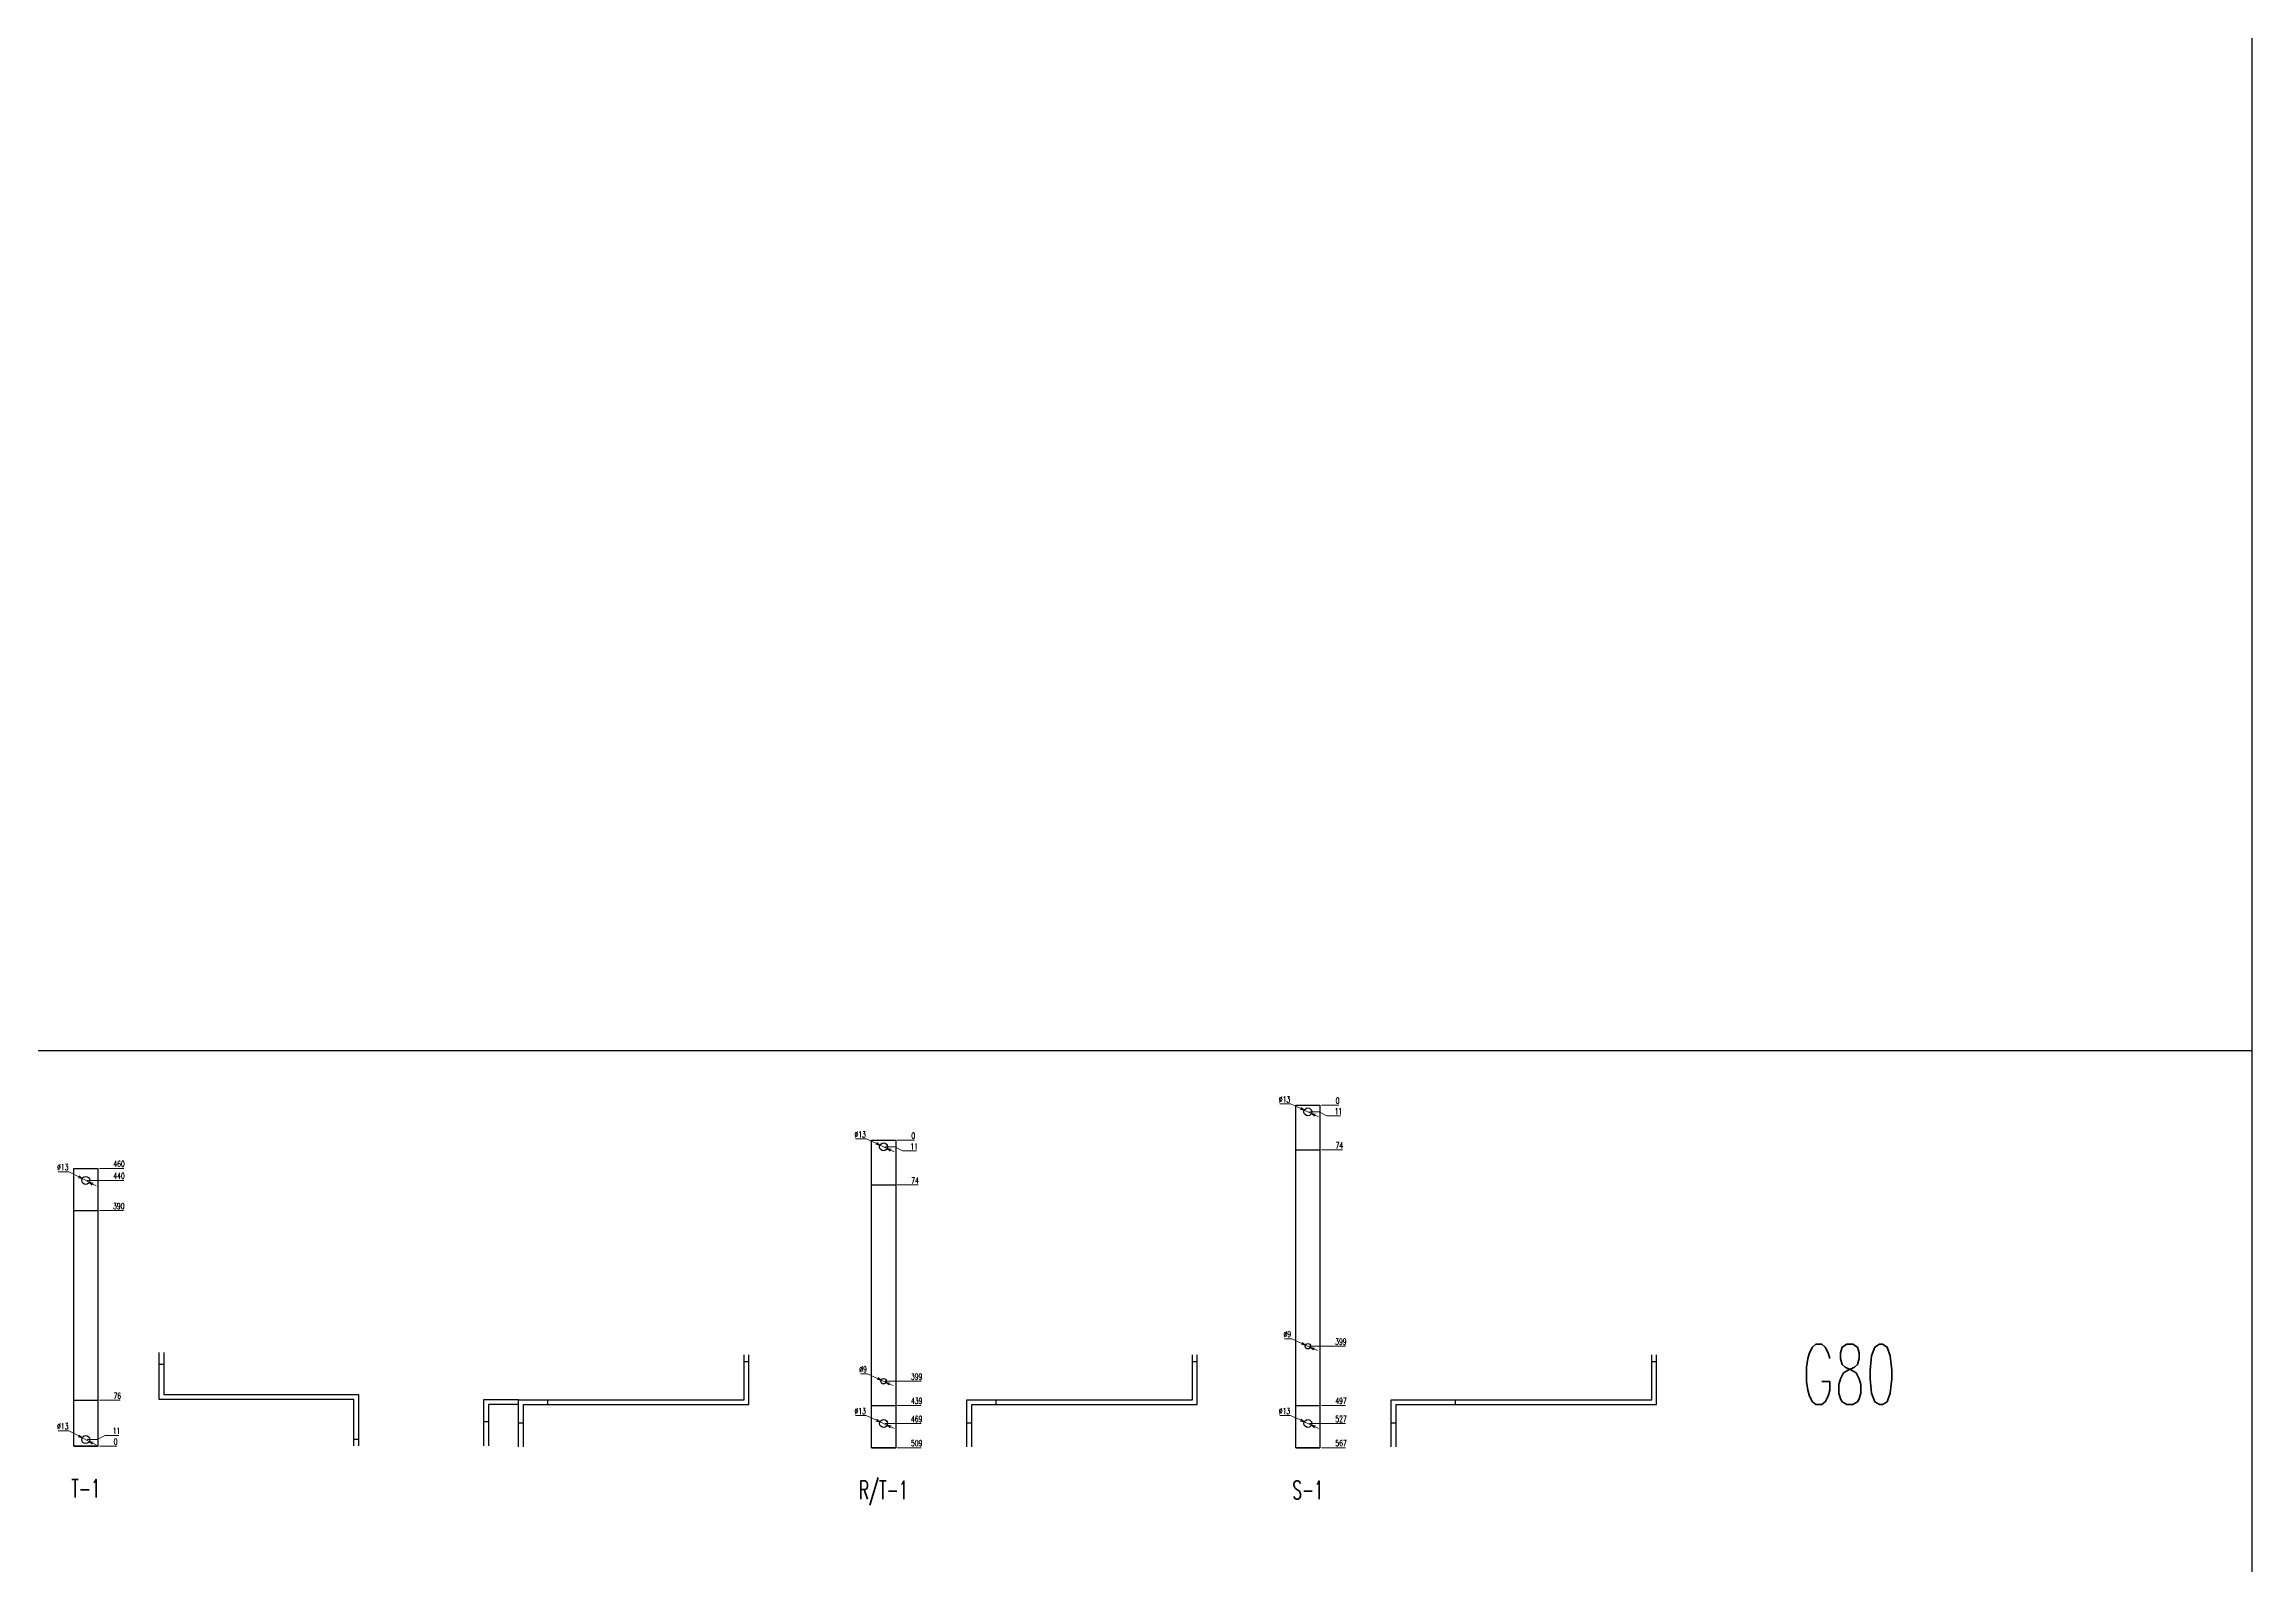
# Model space of a CAD drawing. Header units: millimetres. Extents: x 173893 to 258446, y -176540 to -123824.
# Drawn here: x 198085 to 201738, y -128862 to -126343 of the extents above; entities that cross this region are included whole.
import ezdxf
from ezdxf.enums import TextEntityAlignment as Align

# ---------------------------------------------------------------- set-up
doc = ezdxf.new("R2010")
doc.units = ezdxf.units.MM
doc.header["$LTSCALE"] = 3
doc.layers.add('@.DM. NÉT CHÍNH', color=7, linetype='Continuous')
doc.layers.add('@.VISIBLE', color=7, linetype='Continuous')
doc.styles.add('Ann_w01', font='romans.shx', dxfattribs={"width": 0.6, "bigfont": 'chineset.shx'})
doc.dimstyles.new('Dim 01_SC05', dxfattribs={"dimscale": 5, "dimtxt": 2, "dimasz": 1.3, "dimexe": 0.5, "dimexo": 0.5, "dimgap": 0.5, "dimtad": 1, "dimtoh": 1, "dimdec": 1, "dimzin": 12, "dimdsep": 46, "dimtxsty": 'Ann_w01', "dimblk": 'OPEN30', "dimcen": 1.5, "dimclrd": 6, "dimclre": 6, "dimclrt": 3, "dimadec": 1, "dimazin": 3, "dimtm": 1e-09, "dimtfac": 1, "dimtdec": 1, "dimtmove": 0, "dimatfit": 3, "dimldrblk": 'OPEN30', "dimfxl": 1, "dimtolj": 1, "dimlwd": 20, "dimlwe": 20, "dimarcsym": 0})

# ---------------------------------------------------------------- blocks, each defined once
blk = doc.blocks.new('*D2146')
at = {"layer": '@.VISIBLE', "color": 6, "lineweight": 20, "transparency": 16777216}
blk.add_line((198176.6, -128664.4), (198205.4, -128664.4), dxfattribs=at)
at = {"layer": 'Defpoints', "color": 0, "transparency": 16777216}
for p in [(198154.1, -128664.4), (198174.1, -128664.4), (198198.9, -128664.4)]:
    blk.add_point(p, dxfattribs=at)
at = {"layer": '@.VISIBLE', "color": 3, "transparency": 16777216, "insert": (198203.4, -128656.9), "char_height": 10, "attachment_point": 5, "style": 'Ann_w01'}
blk.add_mtext('\\A1;0', dxfattribs=at)
blk = doc.blocks.new('_Open30')
at = {"color": 0, "linetype": 'ByBlock', "lineweight": -2}
for p, q in [((-1, 0.27), (0, 0)), ((0, 0), (-1, -0.27)), ((0, 0), (-1, 0))]:
    blk.add_line(p, q, dxfattribs=at)
blk = doc.blocks.new('*D2147')
at = {"layer": '@.VISIBLE', "color": 6, "lineweight": 20, "transparency": 16777216}
for p, q in [((198156.6, -128653.4), (198172.9, -128653.4)), ((198172.9, -128653.4), (198185.9, -128646.4)), ((198185.9, -128646.4), (198208.5, -128646.4))]:
    blk.add_line(p, q, dxfattribs=at)
at = {"layer": 'Defpoints', "color": 0, "transparency": 16777216}
for p in [(198154.1, -128653.4), (198154.1, -128664.4), (198198.9, -128646.4)]:
    blk.add_point(p, dxfattribs=at)
at = {"layer": '@.VISIBLE', "color": 3, "transparency": 16777216, "insert": (198204.9, -128638.9), "char_height": 10, "attachment_point": 5, "style": 'Ann_w01'}
blk.add_mtext('\\A1;11', dxfattribs=at)
blk = doc.blocks.new('*D2148')
at = {"layer": '@.VISIBLE', "color": 6, "lineweight": 20, "transparency": 16777216}
blk.add_line((198176.6, -128588.4), (198211.1, -128588.4), dxfattribs=at)
at = {"layer": 'Defpoints', "color": 0, "transparency": 16777216}
for p in [(198174.1, -128588.4), (198198.9, -128588.4), (198154.1, -128664.4)]:
    blk.add_point(p, dxfattribs=at)
at = {"layer": '@.VISIBLE', "color": 3, "transparency": 16777216, "insert": (198206.2, -128580.9), "char_height": 10, "attachment_point": 5, "style": 'Ann_w01'}
blk.add_mtext('\\A1;76', dxfattribs=at)
blk = doc.blocks.new('*D2149')
at = {"layer": '@.VISIBLE', "color": 6, "lineweight": 20, "transparency": 16777216}
blk.add_line((198176.6, -128274.4), (198216.4, -128274.4), dxfattribs=at)
at = {"layer": 'Defpoints', "color": 0, "transparency": 16777216}
for p in [(198174.1, -128274.4), (198198.4, -128274.4), (198154.1, -128664.4)]:
    blk.add_point(p, dxfattribs=at)
at = {"layer": '@.VISIBLE', "color": 3, "transparency": 16777216, "insert": (198208.6, -128266.9), "char_height": 10, "attachment_point": 5, "style": 'Ann_w01'}
blk.add_mtext('\\A1;390', dxfattribs=at)
blk = doc.blocks.new('*D2150')
at = {"layer": '@.VISIBLE', "color": 6, "lineweight": 20, "transparency": 16777216}
blk.add_line((198156.6, -128224.4), (198216.8, -128224.4), dxfattribs=at)
at = {"layer": 'Defpoints', "color": 0, "transparency": 16777216}
for p in [(198154.1, -128224.4), (198198.9, -128224.4), (198154.1, -128664.4)]:
    blk.add_point(p, dxfattribs=at)
at = {"layer": '@.VISIBLE', "color": 3, "transparency": 16777216, "insert": (198209.1, -128216.9), "char_height": 10, "attachment_point": 5, "style": 'Ann_w01'}
blk.add_mtext('\\A1;440', dxfattribs=at)
blk = doc.blocks.new('*D2151')
at = {"layer": '@.VISIBLE', "color": 6, "lineweight": 20, "transparency": 16777216}
blk.add_line((198176.6, -128204.4), (198216.8, -128204.4), dxfattribs=at)
at = {"layer": 'Defpoints', "color": 0, "transparency": 16777216}
for p in [(198174.1, -128204.4), (198198.9, -128204.4), (198154.1, -128664.4)]:
    blk.add_point(p, dxfattribs=at)
at = {"layer": '@.VISIBLE', "color": 3, "transparency": 16777216, "insert": (198209.1, -128196.9), "char_height": 10, "attachment_point": 5, "style": 'Ann_w01'}
blk.add_mtext('\\A1;460', dxfattribs=at)
blk = doc.blocks.new('*D2152')
at = {"layer": '@.VISIBLE', "color": 6, "lineweight": 20, "transparency": 16777216}
for p, q in [((198108.4, -128209.9), (198126.1, -128209.9)), ((198126.1, -128209.9), (198142.5, -128218.4)), ((198159.8, -128227.4), (198148.3, -128221.4)), ((198165.6, -128230.4), (198171.4, -128233.3))]:
    blk.add_line(p, q, dxfattribs=at)
at = {"layer": 'Defpoints', "color": 0, "transparency": 16777216}
for p in [(198148.3, -128221.4), (198159.8, -128227.4)]:
    blk.add_point(p, dxfattribs=at)
at = {"layer": '@.VISIBLE', "color": 6, "lineweight": 20, "transparency": 16777216, "xscale": 6.5, "yscale": 6.5, "zscale": 6.5}
for p, rotation in [((198148.3, -128221.4), 332.6408974044321), ((198159.8, -128227.4), 152.6408974044321)]:
    blk.add_blockref('_Open30', p, dxfattribs=dict(at, rotation=rotation))
at = {"layer": '@.VISIBLE', "color": 3, "transparency": 16777216, "insert": (198116, -128202.4), "char_height": 10, "attachment_point": 5, "style": 'Ann_w01'}
blk.add_mtext('\\A1;∅13', dxfattribs=at)
blk = doc.blocks.new('*D2153')
at = {"layer": '@.VISIBLE', "color": 6, "lineweight": 20, "transparency": 16777216}
for p, q in [((198108.4, -128638.9), (198126.1, -128638.9)), ((198126.1, -128638.9), (198142.5, -128647.4)), ((198159.8, -128656.4), (198148.3, -128650.4)), ((198165.6, -128659.4), (198171.4, -128662.3))]:
    blk.add_line(p, q, dxfattribs=at)
at = {"layer": 'Defpoints', "color": 0, "transparency": 16777216}
for p in [(198148.3, -128650.4), (198159.8, -128656.4)]:
    blk.add_point(p, dxfattribs=at)
at = {"layer": '@.VISIBLE', "color": 6, "lineweight": 20, "transparency": 16777216, "xscale": 6.5, "yscale": 6.5, "zscale": 6.5}
for p, rotation in [((198148.3, -128650.4), 332.640897404823), ((198159.8, -128656.4), 152.6408974048229)]:
    blk.add_blockref('_Open30', p, dxfattribs=dict(at, rotation=rotation))
at = {"layer": '@.VISIBLE', "color": 3, "transparency": 16777216, "insert": (198116, -128631.4), "char_height": 10, "attachment_point": 5, "style": 'Ann_w01'}
blk.add_mtext('\\A1;∅13', dxfattribs=at)
blk = doc.blocks.new('*D2995')
at = {"layer": '@.DM. NÉT CHÍNH', "color": 6, "linetype": 'Continuous', "lineweight": 20, "transparency": 16777216}
blk.add_line((199496.5, -128666.8), (199536.2, -128666.8), dxfattribs=at)
at = {"layer": 'Defpoints', "color": 0, "linetype": 'Continuous', "transparency": 16777216}
for p in [(199474, -128157.8), (199494, -128666.8), (199518.5, -128666.8)]:
    blk.add_point(p, dxfattribs=at)
at = {"layer": '@.DM. NÉT CHÍNH', "color": 3, "linetype": 'Continuous', "transparency": 16777216, "insert": (199528.6, -128659.3), "char_height": 10, "attachment_point": 5, "style": 'Ann_w01'}
blk.add_mtext('\\A1;509', dxfattribs=at)
blk = doc.blocks.new('*D2996')
at = {"layer": '@.DM. NÉT CHÍNH', "color": 6, "linetype": 'Continuous', "lineweight": 20, "transparency": 16777216}
blk.add_line((199476.5, -128626.8), (199536.2, -128626.8), dxfattribs=at)
at = {"layer": 'Defpoints', "color": 0, "linetype": 'Continuous', "transparency": 16777216}
for p in [(199474, -128157.8), (199474, -128626.8), (199518.5, -128626.8)]:
    blk.add_point(p, dxfattribs=at)
at = {"layer": '@.DM. NÉT CHÍNH', "color": 3, "linetype": 'Continuous', "transparency": 16777216, "insert": (199528.6, -128619.3), "char_height": 10, "attachment_point": 5, "style": 'Ann_w01'}
blk.add_mtext('\\A1;469', dxfattribs=at)
blk = doc.blocks.new('*D2997')
at = {"layer": '@.DM. NÉT CHÍNH', "color": 6, "linetype": 'Continuous', "lineweight": 20, "transparency": 16777216}
blk.add_line((199496.5, -128596.8), (199536.2, -128596.8), dxfattribs=at)
at = {"layer": 'Defpoints', "color": 0, "linetype": 'Continuous', "transparency": 16777216}
for p in [(199474, -128157.8), (199494, -128596.8), (199518.5, -128596.8)]:
    blk.add_point(p, dxfattribs=at)
at = {"layer": '@.DM. NÉT CHÍNH', "color": 3, "linetype": 'Continuous', "transparency": 16777216, "insert": (199528.6, -128589.3), "char_height": 10, "attachment_point": 5, "style": 'Ann_w01'}
blk.add_mtext('\\A1;439', dxfattribs=at)
blk = doc.blocks.new('*D2998')
at = {"layer": '@.DM. NÉT CHÍNH', "color": 6, "linetype": 'Continuous', "lineweight": 20, "transparency": 16777216}
blk.add_line((199476.5, -128556.8), (199536.2, -128556.8), dxfattribs=at)
at = {"layer": 'Defpoints', "color": 0, "linetype": 'Continuous', "transparency": 16777216}
for p in [(199474, -128157.8), (199474, -128556.8), (199518.5, -128556.8)]:
    blk.add_point(p, dxfattribs=at)
at = {"layer": '@.DM. NÉT CHÍNH', "color": 3, "linetype": 'Continuous', "transparency": 16777216, "insert": (199528.6, -128549.3), "char_height": 10, "attachment_point": 5, "style": 'Ann_w01'}
blk.add_mtext('\\A1;399', dxfattribs=at)
blk = doc.blocks.new('*D2999')
at = {"layer": '@.DM. NÉT CHÍNH', "color": 6, "linetype": 'Continuous', "lineweight": 20, "transparency": 16777216}
blk.add_line((199496.5, -128231.8), (199531, -128231.8), dxfattribs=at)
at = {"layer": 'Defpoints', "color": 0, "linetype": 'Continuous', "transparency": 16777216}
for p in [(199474, -128157.8), (199494, -128231.8), (199518.5, -128231.8)]:
    blk.add_point(p, dxfattribs=at)
at = {"layer": '@.DM. NÉT CHÍNH', "color": 3, "linetype": 'Continuous', "transparency": 16777216, "insert": (199526, -128224.3), "char_height": 10, "attachment_point": 5, "style": 'Ann_w01'}
blk.add_mtext('\\A1;74', dxfattribs=at)
blk = doc.blocks.new('*D3000')
at = {"layer": '@.DM. NÉT CHÍNH', "color": 6, "linetype": 'Continuous', "lineweight": 20, "transparency": 16777216}
for p, q in [((199476.5, -128168.8), (199492.5, -128168.8)), ((199492.5, -128168.8), (199505.5, -128175.5)), ((199505.5, -128175.5), (199528.2, -128175.5))]:
    blk.add_line(p, q, dxfattribs=at)
at = {"layer": 'Defpoints', "color": 0, "linetype": 'Continuous', "transparency": 16777216}
for p in [(199474, -128157.8), (199474, -128168.8), (199518.5, -128175.5)]:
    blk.add_point(p, dxfattribs=at)
at = {"layer": '@.DM. NÉT CHÍNH', "color": 3, "linetype": 'Continuous', "transparency": 16777216, "insert": (199524.6, -128168), "char_height": 10, "attachment_point": 5, "style": 'Ann_w01'}
blk.add_mtext('\\A1;11', dxfattribs=at)
blk = doc.blocks.new('*D3001')
at = {"layer": '@.DM. NÉT CHÍNH', "color": 6, "linetype": 'Continuous', "lineweight": 20, "transparency": 16777216}
blk.add_line((199496.5, -128157.8), (199525, -128157.8), dxfattribs=at)
at = {"layer": 'Defpoints', "color": 0, "linetype": 'Continuous', "transparency": 16777216}
for p in [(199474, -128157.8), (199494, -128157.8), (199518.5, -128157.8)]:
    blk.add_point(p, dxfattribs=at)
at = {"layer": '@.DM. NÉT CHÍNH', "color": 3, "linetype": 'Continuous', "transparency": 16777216, "insert": (199523, -128150.3), "char_height": 10, "attachment_point": 5, "style": 'Ann_w01'}
blk.add_mtext('\\A1;0', dxfattribs=at)
blk = doc.blocks.new('*D3002')
at = {"layer": '@.DM. NÉT CHÍNH', "color": 6, "linetype": 'Continuous', "lineweight": 20, "transparency": 16777216}
for p, q in [((199427.7, -128155.7), (199445.3, -128155.7)), ((199445.3, -128155.7), (199462.1, -128163.4)), ((199479.9, -128171.5), (199468, -128166.1)), ((199485.8, -128174.2), (199491.7, -128176.9))]:
    blk.add_line(p, q, dxfattribs=at)
at = {"layer": 'Defpoints', "color": 0, "linetype": 'Continuous', "transparency": 16777216}
for p in [(199468, -128166.1), (199479.9, -128171.5)]:
    blk.add_point(p, dxfattribs=at)
at = {"layer": '@.DM. NÉT CHÍNH', "color": 6, "linetype": 'Continuous', "lineweight": 20, "transparency": 16777216, "xscale": 6.5, "yscale": 6.5, "zscale": 6.5}
for p, rotation in [((199468, -128166.1), 335.3892668180252), ((199479.9, -128171.5), 155.3892668180253)]:
    blk.add_blockref('_Open30', p, dxfattribs=dict(at, rotation=rotation))
at = {"layer": '@.DM. NÉT CHÍNH', "color": 3, "linetype": 'Continuous', "transparency": 16777216, "insert": (199435.2, -128148.2), "char_height": 10, "attachment_point": 5, "style": 'Ann_w01'}
blk.add_mtext('\\A1;∅13', dxfattribs=at)
blk = doc.blocks.new('*D3003')
at = {"layer": '@.DM. NÉT CHÍNH', "color": 6, "linetype": 'Continuous', "lineweight": 20, "transparency": 16777216}
for p, q in [((199435.5, -128544.5), (199447.1, -128544.5)), ((199447.1, -128544.5), (199464, -128552.2)), ((199478, -128558.7), (199469.9, -128554.9)), ((199484, -128561.4), (199489.9, -128564.1))]:
    blk.add_line(p, q, dxfattribs=at)
at = {"layer": 'Defpoints', "color": 0, "linetype": 'Continuous', "transparency": 16777216}
for p in [(199469.9, -128554.9), (199478, -128558.7)]:
    blk.add_point(p, dxfattribs=at)
at = {"layer": '@.DM. NÉT CHÍNH', "color": 6, "linetype": 'Continuous', "lineweight": 20, "transparency": 16777216, "xscale": 6.5, "yscale": 6.5, "zscale": 6.5}
for p, rotation in [((199469.9, -128554.9), 335.3892668179916), ((199478, -128558.7), 155.3892668179916)]:
    blk.add_blockref('_Open30', p, dxfattribs=dict(at, rotation=rotation))
at = {"layer": '@.DM. NÉT CHÍNH', "color": 3, "linetype": 'Continuous', "transparency": 16777216, "insert": (199440.1, -128537), "char_height": 10, "attachment_point": 5, "style": 'Ann_w01'}
blk.add_mtext('\\A1;∅9', dxfattribs=at)
blk = doc.blocks.new('*D3004')
at = {"layer": '@.DM. NÉT CHÍNH', "color": 6, "linetype": 'Continuous', "lineweight": 20, "transparency": 16777216}
for p, q in [((199427.7, -128613.7), (199445.3, -128613.7)), ((199445.3, -128613.7), (199462.1, -128621.4)), ((199479.9, -128629.5), (199468, -128624.1)), ((199485.8, -128632.2), (199491.7, -128634.9))]:
    blk.add_line(p, q, dxfattribs=at)
at = {"layer": 'Defpoints', "color": 0, "linetype": 'Continuous', "transparency": 16777216}
for p in [(199468, -128624.1), (199479.9, -128629.5)]:
    blk.add_point(p, dxfattribs=at)
at = {"layer": '@.DM. NÉT CHÍNH', "color": 6, "linetype": 'Continuous', "lineweight": 20, "transparency": 16777216, "xscale": 6.5, "yscale": 6.5, "zscale": 6.5}
for p, rotation in [((199468, -128624.1), 335.3892668177969), ((199479.9, -128629.5), 155.3892668177969)]:
    blk.add_blockref('_Open30', p, dxfattribs=dict(at, rotation=rotation))
at = {"layer": '@.DM. NÉT CHÍNH', "color": 3, "linetype": 'Continuous', "transparency": 16777216, "insert": (199435.2, -128606.2), "char_height": 10, "attachment_point": 5, "style": 'Ann_w01'}
blk.add_mtext('\\A1;∅13', dxfattribs=at)
blk = doc.blocks.new('*D3005')
at = {"layer": '@.VISIBLE', "color": 6, "lineweight": 20, "transparency": 16777216}
blk.add_line((200198.4, -128666.8), (200238.4, -128666.8), dxfattribs=at)
at = {"layer": 'Defpoints', "color": 0, "transparency": 16777216}
for p in [(200175.9, -128099.8), (200195.9, -128666.8), (200220.5, -128666.8)]:
    blk.add_point(p, dxfattribs=at)
at = {"layer": '@.VISIBLE', "color": 3, "transparency": 16777216, "insert": (200230.7, -128659.3), "char_height": 10, "attachment_point": 5, "style": 'Ann_w01'}
blk.add_mtext('\\A1;567', dxfattribs=at)
blk = doc.blocks.new('*D3006')
at = {"layer": '@.VISIBLE', "color": 6, "lineweight": 20, "transparency": 16777216}
blk.add_line((200178.4, -128626.8), (200238.4, -128626.8), dxfattribs=at)
at = {"layer": 'Defpoints', "color": 0, "transparency": 16777216}
for p in [(200175.9, -128099.8), (200175.9, -128626.8), (200220.5, -128626.8)]:
    blk.add_point(p, dxfattribs=at)
at = {"layer": '@.VISIBLE', "color": 3, "transparency": 16777216, "insert": (200230.7, -128619.3), "char_height": 10, "attachment_point": 5, "style": 'Ann_w01'}
blk.add_mtext('\\A1;527', dxfattribs=at)
blk = doc.blocks.new('*D3007')
at = {"layer": '@.VISIBLE', "color": 6, "lineweight": 20, "transparency": 16777216}
blk.add_line((200198.4, -128596.8), (200238.4, -128596.8), dxfattribs=at)
at = {"layer": 'Defpoints', "color": 0, "transparency": 16777216}
for p in [(200175.9, -128099.8), (200195.9, -128596.8), (200220.5, -128596.8)]:
    blk.add_point(p, dxfattribs=at)
at = {"layer": '@.VISIBLE', "color": 3, "transparency": 16777216, "insert": (200230.7, -128589.3), "char_height": 10, "attachment_point": 5, "style": 'Ann_w01'}
blk.add_mtext('\\A1;497', dxfattribs=at)
blk = doc.blocks.new('*D3008')
at = {"layer": '@.VISIBLE', "color": 6, "lineweight": 20, "transparency": 16777216}
blk.add_line((200178.4, -128498.8), (200238.1, -128498.8), dxfattribs=at)
at = {"layer": 'Defpoints', "color": 0, "transparency": 16777216}
for p in [(200175.9, -128099.8), (200175.9, -128498.8), (200220.5, -128498.8)]:
    blk.add_point(p, dxfattribs=at)
at = {"layer": '@.VISIBLE', "color": 3, "transparency": 16777216, "insert": (200230.5, -128491.3), "char_height": 10, "attachment_point": 5, "style": 'Ann_w01'}
blk.add_mtext('\\A1;399', dxfattribs=at)
blk = doc.blocks.new('*D3009')
at = {"layer": '@.VISIBLE', "color": 6, "lineweight": 20, "transparency": 16777216}
blk.add_line((200198.4, -128173.8), (200233, -128173.8), dxfattribs=at)
at = {"layer": 'Defpoints', "color": 0, "transparency": 16777216}
for p in [(200175.9, -128099.8), (200195.9, -128173.8), (200220.5, -128173.8)]:
    blk.add_point(p, dxfattribs=at)
at = {"layer": '@.VISIBLE', "color": 3, "transparency": 16777216, "insert": (200228, -128166.3), "char_height": 10, "attachment_point": 5, "style": 'Ann_w01'}
blk.add_mtext('\\A1;74', dxfattribs=at)
blk = doc.blocks.new('*D3010')
at = {"layer": '@.VISIBLE', "color": 6, "lineweight": 20, "transparency": 16777216}
for p, q in [((200178.4, -128110.8), (200194.5, -128110.8)), ((200194.5, -128110.8), (200207.5, -128117.5)), ((200207.5, -128117.5), (200230.1, -128117.5))]:
    blk.add_line(p, q, dxfattribs=at)
at = {"layer": 'Defpoints', "color": 0, "transparency": 16777216}
for p in [(200175.9, -128099.8), (200175.9, -128110.8), (200220.5, -128117.5)]:
    blk.add_point(p, dxfattribs=at)
at = {"layer": '@.VISIBLE', "color": 3, "transparency": 16777216, "insert": (200226.5, -128110), "char_height": 10, "attachment_point": 5, "style": 'Ann_w01'}
blk.add_mtext('\\A1;11', dxfattribs=at)
blk = doc.blocks.new('*D3011')
at = {"layer": '@.VISIBLE', "color": 6, "lineweight": 20, "transparency": 16777216}
blk.add_line((200198.4, -128099.8), (200227, -128099.8), dxfattribs=at)
at = {"layer": 'Defpoints', "color": 0, "transparency": 16777216}
for p in [(200175.9, -128099.8), (200195.9, -128099.8), (200220.5, -128099.8)]:
    blk.add_point(p, dxfattribs=at)
at = {"layer": '@.VISIBLE', "color": 3, "transparency": 16777216, "insert": (200225, -128092.3), "char_height": 10, "attachment_point": 5, "style": 'Ann_w01'}
blk.add_mtext('\\A1;0', dxfattribs=at)
blk = doc.blocks.new('*D3012')
at = {"layer": '@.VISIBLE', "color": 6, "lineweight": 20, "transparency": 16777216}
for p, q in [((200129.6, -128097.7), (200147.3, -128097.7)), ((200147.3, -128097.7), (200164.1, -128105.4)), ((200181.8, -128113.5), (200170, -128108.1)), ((200187.7, -128116.2), (200193.6, -128118.9))]:
    blk.add_line(p, q, dxfattribs=at)
at = {"layer": 'Defpoints', "color": 0, "transparency": 16777216}
for p in [(200170, -128108.1), (200181.8, -128113.5)]:
    blk.add_point(p, dxfattribs=at)
at = {"layer": '@.VISIBLE', "color": 6, "lineweight": 20, "transparency": 16777216, "xscale": 6.5, "yscale": 6.5, "zscale": 6.5}
for p, rotation in [((200170, -128108.1), 335.389266817967), ((200181.8, -128113.5), 155.389266817967)]:
    blk.add_blockref('_Open30', p, dxfattribs=dict(at, rotation=rotation))
at = {"layer": '@.VISIBLE', "color": 3, "transparency": 16777216, "insert": (200137.2, -128090.2), "char_height": 10, "attachment_point": 5, "style": 'Ann_w01'}
blk.add_mtext('\\A1;∅13', dxfattribs=at)
blk = doc.blocks.new('*D3013')
at = {"layer": '@.VISIBLE', "color": 6, "lineweight": 20, "transparency": 16777216}
for p, q in [((200137.4, -128486.5), (200149.1, -128486.5)), ((200149.1, -128486.5), (200165.9, -128494.2)), ((200180, -128500.7), (200171.8, -128496.9)), ((200185.9, -128503.4), (200191.8, -128506.1))]:
    blk.add_line(p, q, dxfattribs=at)
at = {"layer": 'Defpoints', "color": 0, "transparency": 16777216}
for p in [(200171.8, -128496.9), (200180, -128500.7)]:
    blk.add_point(p, dxfattribs=at)
at = {"layer": '@.VISIBLE', "color": 6, "lineweight": 20, "transparency": 16777216, "xscale": 6.5, "yscale": 6.5, "zscale": 6.5}
for p, rotation in [((200171.8, -128496.9), 335.3892668175069), ((200180, -128500.7), 155.3892668175069)]:
    blk.add_blockref('_Open30', p, dxfattribs=dict(at, rotation=rotation))
at = {"layer": '@.VISIBLE', "color": 3, "transparency": 16777216, "insert": (200142, -128479), "char_height": 10, "attachment_point": 5, "style": 'Ann_w01'}
blk.add_mtext('\\A1;∅9', dxfattribs=at)
blk = doc.blocks.new('*D3014')
at = {"layer": '@.VISIBLE', "color": 6, "lineweight": 20, "transparency": 16777216}
for p, q in [((200129.6, -128613.7), (200147.3, -128613.7)), ((200147.3, -128613.7), (200164.1, -128621.4)), ((200181.8, -128629.5), (200170, -128624.1)), ((200187.7, -128632.2), (200193.6, -128634.9))]:
    blk.add_line(p, q, dxfattribs=at)
at = {"layer": 'Defpoints', "color": 0, "transparency": 16777216}
for p in [(200170, -128624.1), (200181.8, -128629.5)]:
    blk.add_point(p, dxfattribs=at)
at = {"layer": '@.VISIBLE', "color": 6, "lineweight": 20, "transparency": 16777216, "xscale": 6.5, "yscale": 6.5, "zscale": 6.5}
for p, rotation in [((200170, -128624.1), 335.3892668180933), ((200181.8, -128629.5), 155.3892668180934)]:
    blk.add_blockref('_Open30', p, dxfattribs=dict(at, rotation=rotation))
at = {"layer": '@.VISIBLE', "color": 3, "transparency": 16777216, "insert": (200137.2, -128606.2), "char_height": 10, "attachment_point": 5, "style": 'Ann_w01'}
blk.add_mtext('\\A1;∅13', dxfattribs=at)

msp = doc.modelspace()

# ---------------------------------------------------------------- linework, layer by layer
at = {"layer": '@.DM. NÉT CHÍNH', "linetype": 'Continuous'}
for p, q in [((201737.57, -124247.34), (201737.57, -137826.43)), ((195808.93, -128009.08), (201737.57, -128009.08)), ((199243.07, -128524.27), (199251.07, -128524.27)), ((199984.77, -128524.27), (199992.77, -128524.27)), ((198918.07, -128587.47), (198918.07, -128595.47)), ((199659.77, -128587.47), (199659.77, -128595.47)), ((198812.07, -128623.47), (198820.07, -128623.47)), ((198870.07, -128625.47), (198878.07, -128625.47)), ((199611.77, -128625.47), (199619.77, -128625.47))]:
    msp.add_line(p, q, dxfattribs=at)
at = {"layer": '@.VISIBLE', "color": 2}
for p, q in [((200744.71, -128524.27), (200752.71, -128524.27)), ((200419.71, -128587.47), (200419.71, -128595.47)), ((200313.71, -128625.47), (200321.71, -128625.47)), ((200155.9, -128666.8), (200195.9, -128666.8))]:
    msp.add_line(p, q, dxfattribs=at)
at = {"layer": '@.VISIBLE', "color": 4}
for p, q in [((198283.76, -128529.27), (198275.76, -128529.27)), ((198134.05, -128664.38), (198174.05, -128664.38)), ((198597.76, -128652.47), (198605.76, -128652.47))]:
    msp.add_line(p, q, dxfattribs=at)
at = {"layer": '@.VISIBLE', "color": 1}
msp.add_line((199453.96, -128666.8), (199493.96, -128666.8), dxfattribs=at)
at = {"layer": '@.VISIBLE', "color": 2}
for points in [[(200155.9, -128666.8), (200155.9, -128099.8), (200195.9, -128099.8), (200195.9, -128666.8)], [(200155.9, -128666.8), (200155.9, -128173.8), (200195.9, -128173.8), (200195.9, -128666.8)], [(200155.9, -128666.8), (200155.9, -128596.8), (200195.9, -128596.8), (200195.9, -128666.8)]]:
    msp.add_lwpolyline(points, close=True, dxfattribs=at)
at = {"layer": '@.VISIBLE', "color": 1}
for points in [[(199453.96, -128666.8), (199453.96, -128157.8), (199493.96, -128157.8), (199493.96, -128666.8)], [(199453.96, -128666.8), (199453.96, -128231.8), (199493.96, -128231.8), (199493.96, -128666.8)], [(199453.96, -128666.8), (199453.96, -128596.8), (199493.96, -128596.8), (199493.96, -128666.8)]]:
    msp.add_lwpolyline(points, close=True, dxfattribs=at)
at = {"layer": '@.VISIBLE', "color": 4}
for points in [[(198134.05, -128664.38), (198134.05, -128204.38), (198174.05, -128204.38), (198174.05, -128664.38)], [(198134.05, -128664.38), (198134.05, -128274.38), (198174.05, -128274.38), (198174.05, -128664.38)], [(198134.05, -128664.38), (198134.05, -128588.38), (198174.05, -128588.38), (198174.05, -128664.38)]]:
    msp.add_lwpolyline(points, close=True, dxfattribs=at)
for points in [[(198597.76, -128663.47), (198597.76, -128587.27), (198275.76, -128587.27), (198275.76, -128560.01), (198275.76, -128509.27)], [(198605.76, -128663.47), (198605.76, -128579.27), (198283.76, -128579.27), (198283.76, -128560.01), (198283.76, -128509.27)]]:
    msp.add_lwpolyline(points, dxfattribs=at)
at = {"layer": '@.VISIBLE', "color": 1}
for points in [[(198870.07, -128665.47), (198870.07, -128587.47), (199243.07, -128587.47), (199243.07, -128513.27)], [(198878.07, -128665.47), (198878.07, -128595.47), (199251.07, -128595.47), (199251.07, -128513.27)], [(199611.77, -128665.47), (199611.77, -128587.47), (199984.77, -128587.47), (199984.77, -128513.27)], [(199619.77, -128665.47), (199619.77, -128595.47), (199992.77, -128595.47), (199992.77, -128513.27)]]:
    msp.add_lwpolyline(points, dxfattribs=at)
at = {"layer": '@.VISIBLE', "color": 2}
for points in [[(200313.71, -128665.47), (200313.71, -128587.47), (200744.71, -128587.47), (200744.71, -128513.27)], [(200321.71, -128665.47), (200321.71, -128595.47), (200752.71, -128595.47), (200752.71, -128513.27)], [(198870.07, -128587.47), (198812.07, -128587.47), (198812.07, -128663.47)], [(198870.07, -128595.47), (198820.07, -128595.47), (198820.07, -128663.47)]]:
    msp.add_lwpolyline(points, dxfattribs=at)
for centre, radius in [((200175.9, -128110.8), 6.5), ((200175.9, -128498.8), 4.5), ((200175.9, -128626.8), 6.5)]:
    msp.add_circle(centre, radius, dxfattribs=at)
at = {"layer": '@.VISIBLE', "color": 1}
for centre, radius in [((199473.96, -128168.8), 6.5), ((199473.96, -128556.8), 4.5), ((199473.96, -128626.8), 6.5)]:
    msp.add_circle(centre, radius, dxfattribs=at)
at = {"layer": '@.VISIBLE', "color": 4}
for centre in [(198154.05, -128224.38), (198154.05, -128653.38)]:
    msp.add_circle(centre, 6.5, dxfattribs=at)

# ---------------------------------------------------------------- texts
at = {"color": 1, "style": 'Ann_w01', "width": 0.6}
msp.add_text('G80', height=100, dxfattribs=at).set_placement((201071.28, -128545.53), align=Align.MIDDLE_CENTER)
at = {"style": 'Ann_w01', "width": 0.6}
for s, p in [('T-1', (198154.05, -128734.38)), ('R/T-1', (199473.96, -128736.8)), ('S-1', (200175.9, -128736.8))]:
    msp.add_text(s, height=30, dxfattribs=at).set_placement(p, align=Align.MIDDLE_CENTER)

# ---------------------------------------------------------------- dimensions: what is measured, and where the dimension line sits
at = {"layer": '@.DM. NÉT CHÍNH', "linetype": 'Continuous'}
for p1, p2, picture, middle in [((199479.87, -128171.51), (199468.05, -128166.09), '*D3002', (199435.25, -128155.68)), ((199478.05, -128558.68), (199469.87, -128554.93), '*D3003', (199440.07, -128544.52)), ((199479.87, -128629.51), (199468.05, -128624.09), '*D3004', (199435.25, -128613.68))]:
    dim = msp.add_diameter_dim_2p(p1=p1, p2=p2, dimstyle='Dim 01_SC05', dxfattribs=at)
    dim.commit()
    dim.dimension.update_dxf_attribs({"geometry": picture, "text_midpoint": middle, "dimtype": 163})
for feature_location, offset, origin, picture, middle in [((199493.95731194, -128157.80154826), (24.55990287, 0), (199473.95731194, -128157.80154826), '*D3001', (199523.01721481, -128150.30154826)), ((199493.96, -128666.8), (24.56, 0), (199473.96, -128157.8), '*D2995', (199528.59, -128659.3)), ((199473.96, -128626.8), (44.56, 0), (199473.96, -128157.8), '*D2996', (199528.59, -128619.3)), ((199493.96, -128596.8), (24.56, 0), (199473.96, -128157.8), '*D2997', (199528.59, -128589.3)), ((199473.96, -128556.8), (44.56, 0), (199473.96, -128157.8), '*D2998', (199528.59, -128549.3)), ((199493.96, -128231.8), (24.56, 0), (199473.96, -128157.8), '*D2999', (199526.02, -128224.3)), ((199473.96, -128168.8), (44.56, -6.74), (199473.96, -128157.8), '*D3000', (199524.59, -128168.05))]:
    dim = msp.add_ordinate_dim(feature_location=feature_location, offset=offset, dtype=0, origin=origin, dimstyle='Dim 01_SC05', dxfattribs=at)
    dim.commit()
    dim.dimension.update_dxf_attribs({"geometry": picture, "text_midpoint": middle})
at = {"layer": '@.VISIBLE', "color": 2}
for p1, p2, picture, middle in [((200181.81, -128113.51), (200169.99, -128108.09), '*D3012', (200137.19, -128097.68)), ((200179.99, -128500.68), (200171.81, -128496.93), '*D3013', (200142.01, -128486.52)), ((200181.81, -128629.51), (200169.99, -128624.09), '*D3014', (200137.19, -128613.68))]:
    dim = msp.add_diameter_dim_2p(p1=p1, p2=p2, dimstyle='Dim 01_SC05', dxfattribs=at)
    dim.commit()
    dim.dimension.update_dxf_attribs({"geometry": picture, "text_midpoint": middle, "dimtype": 163})
for feature_location, offset, origin, picture, middle in [((200195.89759833, -128099.80154826), (24.55990287, 0), (200175.89759833, -128099.80154826), '*D3011', (200224.95750121, -128092.30154826)), ((200195.9, -128666.8), (24.56, 0), (200175.9, -128099.8), '*D3005', (200230.67, -128659.3)), ((200175.9, -128626.8), (44.56, 0), (200175.9, -128099.8), '*D3006', (200230.67, -128619.3)), ((200195.9, -128596.8), (24.56, 0), (200175.9, -128099.8), '*D3007', (200230.67, -128589.3)), ((200175.9, -128498.8), (44.56, 0), (200175.9, -128099.8), '*D3008', (200230.53, -128491.3)), ((200195.9, -128173.8), (24.56, 0), (200175.9, -128099.8), '*D3009', (200227.96, -128166.3)), ((200175.9, -128110.8), (44.56, -6.74), (200175.9, -128099.8), '*D3010', (200226.53, -128110.05))]:
    dim = msp.add_ordinate_dim(feature_location=feature_location, offset=offset, dtype=0, origin=origin, dimstyle='Dim 01_SC05', dxfattribs=at)
    dim.commit()
    dim.dimension.update_dxf_attribs({"geometry": picture, "text_midpoint": middle})
at = {"layer": '@.VISIBLE', "color": 4}
for p1, p2, picture, middle in [((198159.83, -128227.37), (198148.28, -128221.39), '*D2152', (198116.01, -128209.9)), ((198159.83, -128656.37), (198148.28, -128650.39), '*D2153', (198116.01, -128638.9))]:
    dim = msp.add_diameter_dim_2p(p1=p1, p2=p2, dimstyle='Dim 01_SC05', dxfattribs=at)
    dim.commit()
    dim.dimension.update_dxf_attribs({"geometry": picture, "text_midpoint": middle, "dimtype": 163})
for feature_location, offset, origin, picture, middle in [((198174.05, -128204.38), (24.81, 0), (198154.05, -128664.38), '*D2151', (198209.07, -128196.88)), ((198154.05, -128224.38), (44.81, 0), (198154.05, -128664.38), '*D2150', (198209.07, -128216.88)), ((198174.05, -128274.38), (24.38, 0), (198154.05, -128664.38), '*D2149', (198208.65, -128266.88)), ((198174.05, -128588.38), (24.81, 0), (198154.05, -128664.38), '*D2148', (198206.22, -128580.88)), ((198154.05, -128653.38), (44.81, 7.01), (198154.05, -128664.38), '*D2147', (198204.93, -128638.87)), ((198174.0542426, -128664.37862249), (24.80586327, 0), (198154.0542426, -128664.37862249), '*D2146', (198203.36010587, -128656.87862249))]:
    dim = msp.add_ordinate_dim(feature_location=feature_location, offset=offset, dtype=0, origin=origin, dimstyle='Dim 01_SC05', dxfattribs=at)
    dim.commit()
    dim.dimension.update_dxf_attribs({"geometry": picture, "text_midpoint": middle})

doc.saveas('drawing.dxf')
